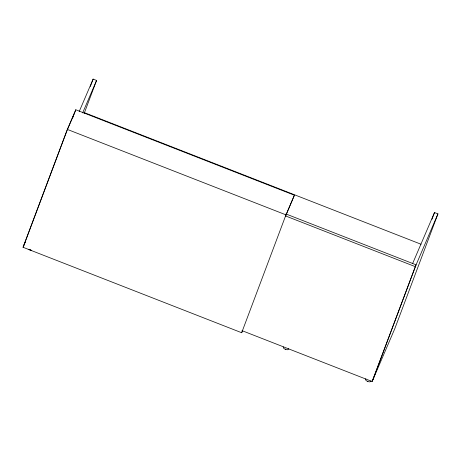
<?xml version="1.0" encoding="UTF-8"?>
<svg xmlns="http://www.w3.org/2000/svg" width="461" height="461" viewBox="0 0 461 461"><rect width="100%" height="100%" fill="white"/><g stroke="black" fill="none" stroke-linecap="round" stroke-linejoin="round"><path stroke-width="0.69" d="M242.451 330.912L241.673 332.733L23.05 247.28L67.352 129.42L75.783 109.764L294.406 195.21L285.653 215.979M23.828 245.465L67.029 130.526L74.682 112.691M72.913 117.399L73.42 116.057M74.175 114.04L75.783 109.764M90.344 86.489L93.122 79.102L96.568 80.45L84.196 113.36M241.673 332.733L285.976 214.866L294.406 195.21M431.98 219.246L434.504 212.533L437.95 213.875L394.783 328.728L372.142 381.501L241.99 330.635M372.142 381.501L415.309 266.654L437.95 213.875M372.92 379.68L416.093 264.833L285.941 213.962M31.561 250.277L30.103 250.046L30.293 249.545M288.655 348.718L288.747 349.052L287.497 349.766L285.365 349.432L285.555 348.925M370.967 380.849L371.059 381.184L369.808 381.898L367.676 381.564L367.866 381.063M79.211 111.527L93.122 79.102M23.05 247.28L25.246 242.158M82.657 112.876L96.568 80.45M412.641 263.485L434.504 212.533M365.85 378.85L365.538 379.028L365.907 380.377L367.676 381.564M84.455 112.68L421.049 244.238M67.352 129.42L285.976 214.866M285.832 216.048L415.309 266.654M285.365 349.432L283.596 348.239L283.227 346.897M28.893 249.234L30.103 250.046"/></g></svg>
